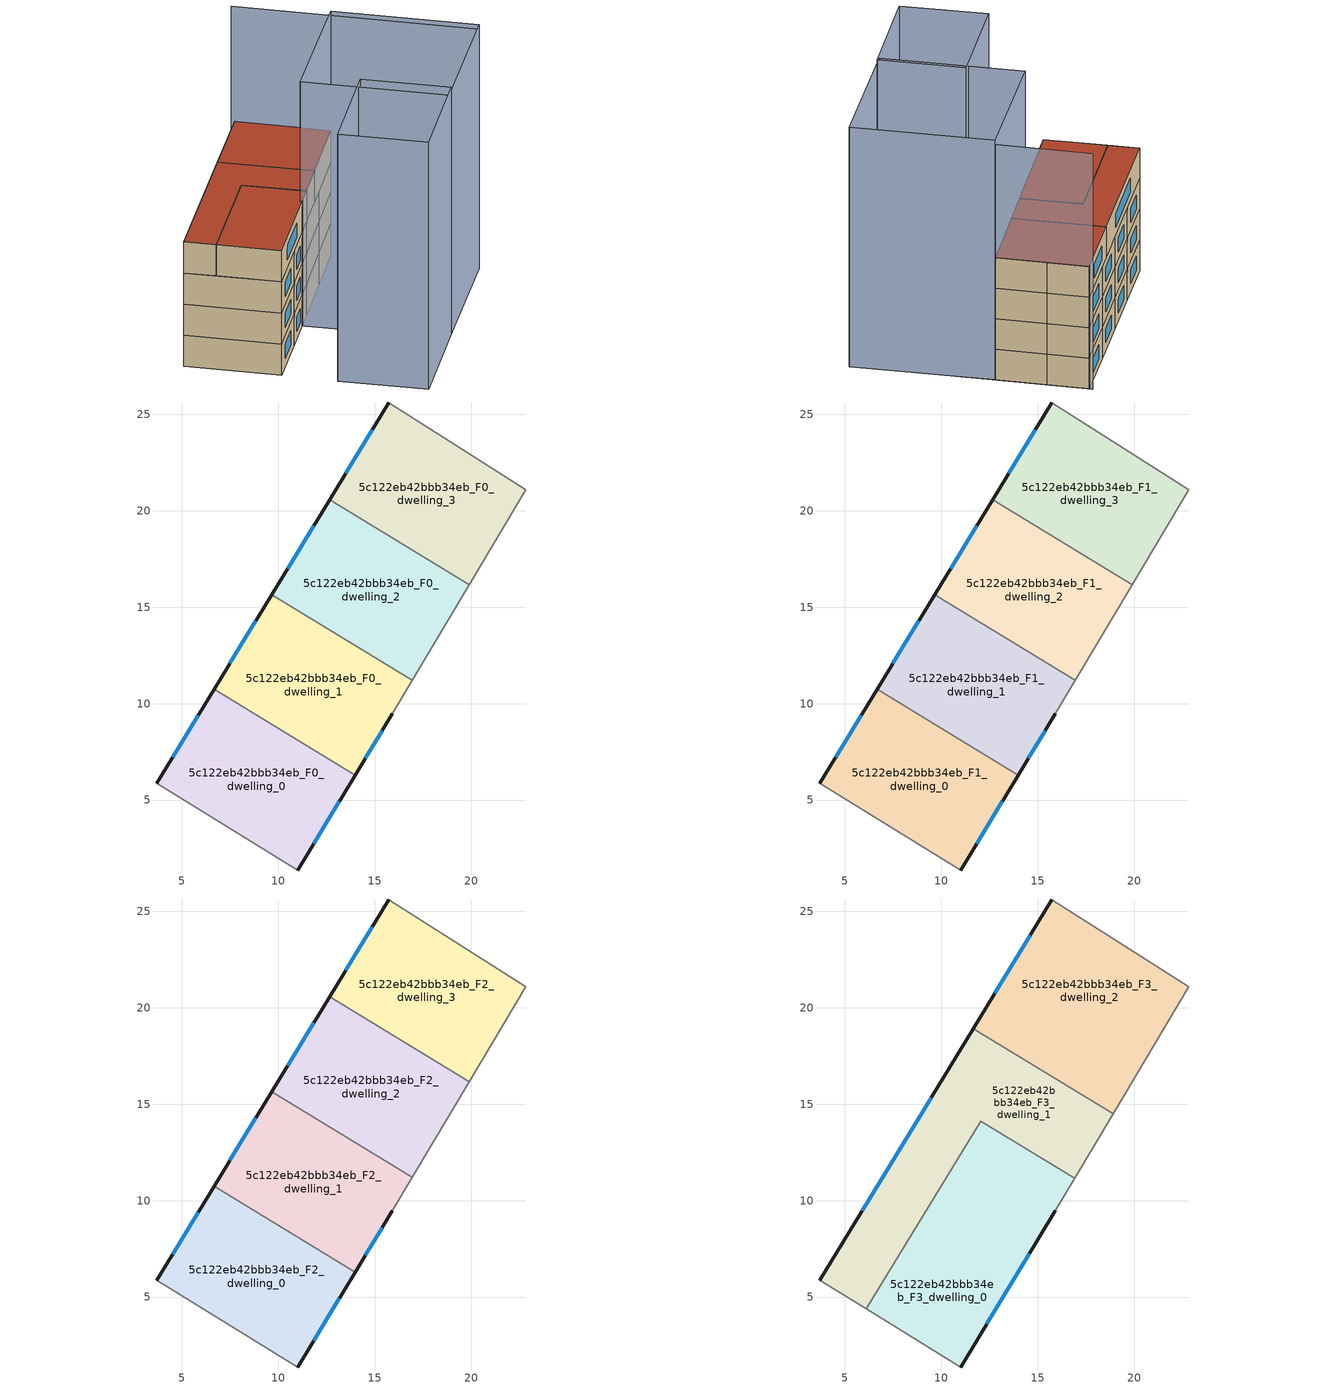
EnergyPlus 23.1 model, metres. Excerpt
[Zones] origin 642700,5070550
5c122eb42bbb34eb_F0_dwelling_0
 floor ground (EU_floor_Construction): 13.99,6.29 11.01,1.38 3.71,5.88 6.68,10.75 z0
 wall outside (EU_wall_Construction): 11.01,1.38 13.99,6.29 / 6.68,10.75 3.71,5.88 z0:3
 wall to 5c122eb42bbb34eb_F0_dwelling_1 (EU_wall_Construction): 13.99,6.29 6.68,10.75 z0:3
 wall adiabatic (EU_wall_Construction): 3.71,5.88 11.01,1.38 z0:3
 window (EU_Window_Construction): 11.83,2.73 13.17,4.94 / 5.86,9.41 4.52,7.22 z0.83:2.17
5c122eb42bbb34eb_F0_dwelling_1
 floor ground (EU_floor_Construction): 16.95,11.21 15.92,9.48 13.99,6.29 6.68,10.75 9.66,15.65 z0
 wall outside (EU_wall_Construction): 9.66,15.65 6.68,10.75 / 13.99,6.29 15.92,9.48 z0:3
 wall to 5c122eb42bbb34eb_F0_dwelling_2 (EU_wall_Construction): 16.95,11.21 9.66,15.65 z0:3
 wall adiabatic (EU_wall_Construction): 15.92,9.48 16.95,11.21 z0:3
 window (EU_Window_Construction): 8.84,14.3 7.5,12.1 / 14.52,7.17 15.39,8.6 z0.83:2.17
5c122eb42bbb34eb_F0_dwelling_2
 floor ground (EU_floor_Construction): 19.9,16.17 16.95,11.21 9.66,15.65 12.67,20.57 z0
 wall outside (EU_wall_Construction): 12.67,20.57 9.66,15.65 z0:3
 wall to 5c122eb42bbb34eb_F0_dwelling_3 (EU_wall_Construction): 19.9,16.17 12.67,20.57 z0:3
 wall adiabatic (EU_wall_Construction): 16.95,11.21 19.9,16.17 z0:3
 window (EU_Window_Construction): 11.84,19.22 10.49,17 z0.83:2.17
5c122eb42bbb34eb_F0_dwelling_3
 floor ground (EU_floor_Construction): 18.92,23.59 22.83,21.08 19.9,16.17 12.67,20.57 15.72,25.59 z0
 wall outside (EU_wall_Construction): 15.72,25.59 12.67,20.57 z0:3
 wall adiabatic (EU_wall_Construction): 19.9,16.17 22.83,21.08 18.92,23.59 15.72,25.59 z0:3
 window (EU_Window_Construction): 14.88,24.21 13.51,21.95 z0.83:2.17
5c122eb42bbb34eb_F1_dwelling_0
 floor to 5c122eb42bbb34eb_F0_dwelling_0 (EU_floor_Construction): 13.99,6.29 11.01,1.38 3.71,5.88 6.68,10.75 z3
 wall outside (EU_wall_Construction): 11.01,1.38 13.99,6.29 / 6.68,10.75 3.71,5.88 z3:6
 wall to 5c122eb42bbb34eb_F1_dwelling_1 (EU_wall_Construction): 13.99,6.29 6.68,10.75 z3:6
 wall adiabatic (EU_wall_Construction): 3.71,5.88 11.01,1.38 z3:6
 window (EU_Window_Construction): 11.83,2.73 13.17,4.94 / 5.86,9.41 4.52,7.22 z3.83:5.17
5c122eb42bbb34eb_F1_dwelling_1
 floor to 5c122eb42bbb34eb_F0_dwelling_1 (EU_floor_Construction): 16.95,11.21 15.92,9.48 13.99,6.29 6.68,10.75 9.66,15.65 z3
 wall outside (EU_wall_Construction): 9.66,15.65 6.68,10.75 / 13.99,6.29 15.92,9.48 z3:6
 wall to 5c122eb42bbb34eb_F1_dwelling_2 (EU_wall_Construction): 16.95,11.21 9.66,15.65 z3:6
 wall adiabatic (EU_wall_Construction): 15.92,9.48 16.95,11.21 z3:6
 window (EU_Window_Construction): 8.84,14.3 7.5,12.1 / 14.52,7.17 15.39,8.6 z3.83:5.17
5c122eb42bbb34eb_F1_dwelling_2
 floor to 5c122eb42bbb34eb_F0_dwelling_2 (EU_floor_Construction): 19.9,16.17 16.95,11.21 9.66,15.65 12.67,20.57 z3
 wall outside (EU_wall_Construction): 12.67,20.57 9.66,15.65 z3:6
 wall to 5c122eb42bbb34eb_F1_dwelling_3 (EU_wall_Construction): 19.9,16.17 12.67,20.57 z3:6
 wall adiabatic (EU_wall_Construction): 16.95,11.21 19.9,16.17 z3:6
 window (EU_Window_Construction): 11.84,19.22 10.49,17 z3.83:5.17
5c122eb42bbb34eb_F1_dwelling_3
 floor to 5c122eb42bbb34eb_F0_dwelling_3 (EU_floor_Construction): 18.92,23.59 22.83,21.08 19.9,16.17 12.67,20.57 15.72,25.59 z3
 wall outside (EU_wall_Construction): 15.72,25.59 12.67,20.57 z3:6
 wall adiabatic (EU_wall_Construction): 19.9,16.17 22.83,21.08 18.92,23.59 15.72,25.59 z3:6
 window (EU_Window_Construction): 14.88,24.21 13.51,21.95 z3.83:5.17
5c122eb42bbb34eb_F2_dwelling_0
 floor to 5c122eb42bbb34eb_F1_dwelling_0 (EU_floor_Construction): 13.99,6.29 11.01,1.38 3.71,5.88 6.68,10.75 z6
 wall outside (EU_wall_Construction): 11.01,1.38 13.99,6.29 / 6.68,10.75 3.71,5.88 z6:9
 wall to 5c122eb42bbb34eb_F2_dwelling_1 (EU_wall_Construction): 13.99,6.29 6.68,10.75 z6:9
 wall adiabatic (EU_wall_Construction): 3.71,5.88 11.01,1.38 z6:9
 window (EU_Window_Construction): 11.83,2.73 13.17,4.94 / 5.86,9.41 4.52,7.22 z6.83:8.17
5c122eb42bbb34eb_F2_dwelling_1
 floor to 5c122eb42bbb34eb_F1_dwelling_1 (EU_floor_Construction): 16.95,11.21 15.92,9.48 13.99,6.29 6.68,10.75 9.66,15.65 z6
 wall outside (EU_wall_Construction): 9.66,15.65 6.68,10.75 / 13.99,6.29 15.92,9.48 z6:9
 wall to 5c122eb42bbb34eb_F2_dwelling_2 (EU_wall_Construction): 16.95,11.21 9.66,15.65 z6:9
 wall adiabatic (EU_wall_Construction): 15.92,9.48 16.95,11.21 z6:9
 window (EU_Window_Construction): 8.84,14.3 7.5,12.1 / 14.52,7.17 15.39,8.6 z6.83:8.17
5c122eb42bbb34eb_F2_dwelling_2
 floor to 5c122eb42bbb34eb_F1_dwelling_2 (EU_floor_Construction): 19.9,16.17 16.95,11.21 9.66,15.65 12.67,20.57 z6
 wall outside (EU_wall_Construction): 12.67,20.57 9.66,15.65 z6:9
 wall to 5c122eb42bbb34eb_F2_dwelling_3 (EU_wall_Construction): 19.9,16.17 12.67,20.57 z6:9
 wall adiabatic (EU_wall_Construction): 16.95,11.21 19.9,16.17 z6:9
 window (EU_Window_Construction): 11.84,19.22 10.49,17 z6.83:8.17
5c122eb42bbb34eb_F2_dwelling_3
 floor to 5c122eb42bbb34eb_F1_dwelling_3 (EU_floor_Construction): 18.92,23.59 22.83,21.08 19.9,16.17 12.67,20.57 15.72,25.59 z6
 wall outside (EU_wall_Construction): 15.72,25.59 12.67,20.57 z6:9
 wall adiabatic (EU_wall_Construction): 19.9,16.17 22.83,21.08 18.92,23.59 15.72,25.59 z6:9
 window (EU_Window_Construction): 14.88,24.21 13.51,21.95 z6.83:8.17
5c122eb42bbb34eb_F3_dwelling_0
 floor to 5c122eb42bbb34eb_F2_dwelling_0 (EU_floor_Construction): 13.99,6.29 11.01,1.38 6.12,4.39 9.1,9.27 z9
 floor to 5c122eb42bbb34eb_F2_dwelling_1 (EU_floor_Construction): 16.92,11.17 15.92,9.48 13.99,6.29 9.1,9.27 12.06,14.13 z9
 wall outside (EU_wall_Construction): 11.01,1.38 15.92,9.48 z9:12
 wall adiabatic (EU_wall_Construction): 6.12,4.39 11.01,1.38 / 15.92,9.48 16.92,11.17 z9:12
 wall to 5c122eb42bbb34eb_F3_dwelling_1 (EU_wall_Construction): 16.92,11.17 12.06,14.13 6.12,4.39 z9:12
 window (EU_Window_Construction): 12.36,3.61 14.57,7.25 z9.83:11.17
 roof outside (EU_roof_Construction): 11.01,1.38 15.92,9.48 16.92,11.17 12.06,14.13 6.12,4.39 z12
5c122eb42bbb34eb_F3_dwelling_1
 floor to 5c122eb42bbb34eb_F2_dwelling_1 (EU_floor_Construction): 16.95,11.21 16.92,11.17 12.06,14.13 9.1,9.27 6.68,10.75 9.66,15.65 z9
 floor to 5c122eb42bbb34eb_F2_dwelling_0 (EU_floor_Construction): 9.1,9.27 6.12,4.39 3.71,5.88 6.68,10.75 z9
 floor to 5c122eb42bbb34eb_F2_dwelling_2 (EU_floor_Construction): 18.91,14.51 16.95,11.21 9.66,15.65 11.66,18.93 z9
 wall outside (EU_wall_Construction): 11.66,18.93 3.71,5.88 z9:12
 wall adiabatic (EU_wall_Construction): 3.71,5.88 6.12,4.39 / 16.92,11.17 18.91,14.51 z9:12
 wall to 5c122eb42bbb34eb_F3_dwelling_2 (EU_wall_Construction): 18.91,14.51 11.66,18.93 z9:12
 window (EU_Window_Construction): 9.47,15.34 5.9,9.47 z9.83:11.17
 roof outside (EU_roof_Construction): 16.92,11.17 18.91,14.51 11.66,18.93 3.71,5.88 6.12,4.39 12.06,14.13 z12
5c122eb42bbb34eb_F3_dwelling_2
 floor to 5c122eb42bbb34eb_F2_dwelling_2 (EU_floor_Construction): 19.9,16.17 18.91,14.51 11.66,18.93 12.67,20.57 z9
 floor to 5c122eb42bbb34eb_F2_dwelling_3 (EU_floor_Construction): 18.92,23.59 22.83,21.08 19.9,16.17 12.67,20.57 15.72,25.59 z9
 wall outside (EU_wall_Construction): 15.72,25.59 11.66,18.93 z9:12
 wall adiabatic (EU_wall_Construction): 18.91,14.51 22.83,21.08 18.92,23.59 15.72,25.59 z9:12
 window (EU_Window_Construction): 14.61,23.76 12.78,20.76 z9.83:11.17
 roof outside (EU_roof_Construction): 18.91,14.51 22.83,21.08 18.92,23.59 15.72,25.59 11.66,18.93 z12
shading: 27.32,3.57 21.92,-5.43 / 21.92,-5.43 15.11,-1.34 / 15.11,-1.34 20.51,7.66 / 20.51,7.66 27.32,3.57 z0:23.8; 33.9,14.29 26.83,2.77 / 26.83,2.77 15.76,9.57 / 15.76,9.57 22.83,21.09 / 22.83,21.09 33.9,14.29 z0:23.5; 33.83,14.18 15.47,25.7 z0:23.1
[Building]
EU S2 Campaign: North Axis=0; Terrain=City; Solar Distribution=FullExterior
[Site:Location]
Lyon-Bron: Latitude=45.75; Longitude=5; Time Zone=1; Elevation=198
[SizingPeriod:WeatherFileDays]
AnnualSizingPeriod: Begin Month=1; Begin Day of Month=1; End Month=12; End Day of Month=31; Day of Week for Start Day=Monday; Use Weather File Daylight Saving Period=No; Use Weather File Rain and Snow Indicators=No
[MATERIAL]
EU_InternalMass_Material: Roughness=MediumRough; Thickness=0.1; Conductivity=1; Density=1800; Specific Heat=900; Thermal Absorptance=0.9; Solar Absorptance=0.7; Visible Absorptance=0.7
[MATERIAL:NOMASS] Roughness=MediumRough; Thermal Absorptance=0.9; Solar Absorptance=0.7; Visible Absorptance=0.7
Name | Thermal Resistance
EU_wall_NoMass | 0.87146
EU_roof_NoMass | 0.842276
EU_floor_NoMass | 0.496999
[WINDOWMATERIAL:SIMPLEGLAZINGSYSTEM]
EU_Window_SimpleGlazing: UFactor=2.2525; Solar Heat Gain Coefficient=0.76; Visible Transmittance=0.76
[CONSTRUCTION]
EU_wall_Construction: EU_wall_NoMass
EU_roof_Construction: EU_roof_NoMass
EU_floor_Construction: EU_floor_NoMass
EU_Window_Construction: EU_Window_SimpleGlazing
EU_InternalMass_Construction: EU_InternalMass_Material
[ZONE] Type=1; Multiplier=1; Ceiling Height=autocalculate; Floor Area=autocalculate; Part of Total Floor Area=Yes
Name | Volume
5c122eb42bbb34eb_F0_dwelling_0; 5c122eb42bbb34eb_F1_dwelling_0; 5c122eb42bbb34eb_F2_dwelling_0; 5c122eb42bbb34eb_F0_dwelling_2; 5c122eb42bbb34eb_F1_dwelling_2; 5c122eb42bbb34eb_F2_dwelling_2 | 147.198
5c122eb42bbb34eb_F3_dwelling_0 | 196.255
5c122eb42bbb34eb_F0_dwelling_1; 5c122eb42bbb34eb_F1_dwelling_1; 5c122eb42bbb34eb_F2_dwelling_1 | 147.1875
5c122eb42bbb34eb_F3_dwelling_1 | 196.252
5c122eb42bbb34eb_F3_dwelling_2 | 196.253
5c122eb42bbb34eb_F0_dwelling_3; 5c122eb42bbb34eb_F1_dwelling_3; 5c122eb42bbb34eb_F2_dwelling_3 | 147.184
[INTERNALMASS] Construction=EU_InternalMass_Construction
Name | Zone or ZoneList | Surface Area
5c122eb42bbb34eb_F0_dwelling_0_EU_InternalMass | 5c122eb42bbb34eb_F0_dwelling_0 | 49.0665
5c122eb42bbb34eb_F0_dwelling_1_EU_InternalMass | 5c122eb42bbb34eb_F0_dwelling_1 | 49.0629
5c122eb42bbb34eb_F0_dwelling_2_EU_InternalMass | 5c122eb42bbb34eb_F0_dwelling_2 | 49.0661
5c122eb42bbb34eb_F0_dwelling_3_EU_InternalMass | 5c122eb42bbb34eb_F0_dwelling_3 | 49.061
5c122eb42bbb34eb_F1_dwelling_0_EU_InternalMass | 5c122eb42bbb34eb_F1_dwelling_0 | 49.0665
5c122eb42bbb34eb_F1_dwelling_1_EU_InternalMass | 5c122eb42bbb34eb_F1_dwelling_1 | 49.0629
5c122eb42bbb34eb_F1_dwelling_2_EU_InternalMass | 5c122eb42bbb34eb_F1_dwelling_2 | 49.0661
5c122eb42bbb34eb_F1_dwelling_3_EU_InternalMass | 5c122eb42bbb34eb_F1_dwelling_3 | 49.061
5c122eb42bbb34eb_F2_dwelling_0_EU_InternalMass | 5c122eb42bbb34eb_F2_dwelling_0 | 49.0665
5c122eb42bbb34eb_F2_dwelling_1_EU_InternalMass | 5c122eb42bbb34eb_F2_dwelling_1 | 49.0629
5c122eb42bbb34eb_F2_dwelling_2_EU_InternalMass | 5c122eb42bbb34eb_F2_dwelling_2 | 49.0661
5c122eb42bbb34eb_F2_dwelling_3_EU_InternalMass | 5c122eb42bbb34eb_F2_dwelling_3 | 49.061
5c122eb42bbb34eb_F3_dwelling_0_EU_InternalMass | 5c122eb42bbb34eb_F3_dwelling_0 | 65.4185
5c122eb42bbb34eb_F3_dwelling_1_EU_InternalMass | 5c122eb42bbb34eb_F3_dwelling_1 | 65.417
5c122eb42bbb34eb_F3_dwelling_2_EU_InternalMass | 5c122eb42bbb34eb_F3_dwelling_2 | 65.4193
[OTHEREQUIPMENT] Fuel Type=Electricity; Design Level Calculation Method=Watts/Area; Power per Zone Floor Area=1; Fraction Latent=0; Fraction Radiant=0; Fraction Lost=0; Carbon Dioxide Generation Rate=0; EndUse Subcategory=EU_Step8_InternalGains
Name | Zone or ZoneList or Space or SpaceList | Schedule
EU_Step8_InternalGain_5c122eb42bbb34eb_F0_dwelling_0_f000 | 5c122eb42bbb34eb_F0_dwelling_0 | EU_Step8_GainSchedule_5c122eb42bbb34eb_F0_dwelling_0_f000
EU_Step8_InternalGain_5c122eb42bbb34eb_F0_dwelling_1_f000 | 5c122eb42bbb34eb_F0_dwelling_1 | EU_Step8_GainSchedule_5c122eb42bbb34eb_F0_dwelling_1_f000
EU_Step8_InternalGain_5c122eb42bbb34eb_F0_dwelling_2_f000 | 5c122eb42bbb34eb_F0_dwelling_2 | EU_Step8_GainSchedule_5c122eb42bbb34eb_F0_dwelling_2_f000
EU_Step8_InternalGain_5c122eb42bbb34eb_F0_dwelling_3_f000 | 5c122eb42bbb34eb_F0_dwelling_3 | EU_Step8_GainSchedule_5c122eb42bbb34eb_F0_dwelling_3_f000
EU_Step8_InternalGain_5c122eb42bbb34eb_F1_dwelling_0_f000 | 5c122eb42bbb34eb_F1_dwelling_0 | EU_Step8_GainSchedule_5c122eb42bbb34eb_F1_dwelling_0_f000
EU_Step8_InternalGain_5c122eb42bbb34eb_F1_dwelling_1_f000 | 5c122eb42bbb34eb_F1_dwelling_1 | EU_Step8_GainSchedule_5c122eb42bbb34eb_F1_dwelling_1_f000
EU_Step8_InternalGain_5c122eb42bbb34eb_F1_dwelling_2_f000 | 5c122eb42bbb34eb_F1_dwelling_2 | EU_Step8_GainSchedule_5c122eb42bbb34eb_F1_dwelling_2_f000
EU_Step8_InternalGain_5c122eb42bbb34eb_F1_dwelling_3_f000 | 5c122eb42bbb34eb_F1_dwelling_3 | EU_Step8_GainSchedule_5c122eb42bbb34eb_F1_dwelling_3_f000
EU_Step8_InternalGain_5c122eb42bbb34eb_F2_dwelling_0_f000 | 5c122eb42bbb34eb_F2_dwelling_0 | EU_Step8_GainSchedule_5c122eb42bbb34eb_F2_dwelling_0_f000
EU_Step8_InternalGain_5c122eb42bbb34eb_F2_dwelling_1_f000 | 5c122eb42bbb34eb_F2_dwelling_1 | EU_Step8_GainSchedule_5c122eb42bbb34eb_F2_dwelling_1_f000
EU_Step8_InternalGain_5c122eb42bbb34eb_F2_dwelling_2_f000 | 5c122eb42bbb34eb_F2_dwelling_2 | EU_Step8_GainSchedule_5c122eb42bbb34eb_F2_dwelling_2_f000
EU_Step8_InternalGain_5c122eb42bbb34eb_F2_dwelling_3_f000 | 5c122eb42bbb34eb_F2_dwelling_3 | EU_Step8_GainSchedule_5c122eb42bbb34eb_F2_dwelling_3_f000
EU_Step8_InternalGain_5c122eb42bbb34eb_F3_dwelling_0_f000 | 5c122eb42bbb34eb_F3_dwelling_0 | EU_Step8_GainSchedule_5c122eb42bbb34eb_F3_dwelling_0_f000
EU_Step8_InternalGain_5c122eb42bbb34eb_F3_dwelling_1_f000 | 5c122eb42bbb34eb_F3_dwelling_1 | EU_Step8_GainSchedule_5c122eb42bbb34eb_F3_dwelling_1_f000
EU_Step8_InternalGain_5c122eb42bbb34eb_F3_dwelling_2_f000 | 5c122eb42bbb34eb_F3_dwelling_2 | EU_Step8_GainSchedule_5c122eb42bbb34eb_F3_dwelling_2_f000
[ZONEVENTILATION:DESIGNFLOWRATE] Schedule=EU_AlwaysOn; Design Flow Rate Calculation Method=AirChanges/Hour; Air Changes per Hour=0.425; Ventilation Type=Natural; Fan Pressure Rise=0; Fan Total Efficiency=1; Constant Term Coefficient=1; Temperature Term Coefficient=0; Velocity Term Coefficient=0; Velocity Squared Term Coefficient=0; Minimum Indoor Temperature=-100; Maximum Indoor Temperature=100; Delta Temperature=-100; Minimum Outdoor Temperature=-100; Maximum Outdoor Temperature=100; Maximum Wind Speed=40
Name | Zone or ZoneList or Space or SpaceList
EU_ConstantAir_5c122eb42bbb34eb_F0_dwelling_0 | 5c122eb42bbb34eb_F0_dwelling_0
EU_ConstantAir_5c122eb42bbb34eb_F0_dwelling_1 | 5c122eb42bbb34eb_F0_dwelling_1
EU_ConstantAir_5c122eb42bbb34eb_F0_dwelling_2 | 5c122eb42bbb34eb_F0_dwelling_2
EU_ConstantAir_5c122eb42bbb34eb_F0_dwelling_3 | 5c122eb42bbb34eb_F0_dwelling_3
EU_ConstantAir_5c122eb42bbb34eb_F1_dwelling_0 | 5c122eb42bbb34eb_F1_dwelling_0
EU_ConstantAir_5c122eb42bbb34eb_F1_dwelling_1 | 5c122eb42bbb34eb_F1_dwelling_1
EU_ConstantAir_5c122eb42bbb34eb_F1_dwelling_2 | 5c122eb42bbb34eb_F1_dwelling_2
EU_ConstantAir_5c122eb42bbb34eb_F1_dwelling_3 | 5c122eb42bbb34eb_F1_dwelling_3
EU_ConstantAir_5c122eb42bbb34eb_F2_dwelling_0 | 5c122eb42bbb34eb_F2_dwelling_0
EU_ConstantAir_5c122eb42bbb34eb_F2_dwelling_1 | 5c122eb42bbb34eb_F2_dwelling_1
EU_ConstantAir_5c122eb42bbb34eb_F2_dwelling_2 | 5c122eb42bbb34eb_F2_dwelling_2
EU_ConstantAir_5c122eb42bbb34eb_F2_dwelling_3 | 5c122eb42bbb34eb_F2_dwelling_3
EU_ConstantAir_5c122eb42bbb34eb_F3_dwelling_0 | 5c122eb42bbb34eb_F3_dwelling_0
EU_ConstantAir_5c122eb42bbb34eb_F3_dwelling_1 | 5c122eb42bbb34eb_F3_dwelling_1
EU_ConstantAir_5c122eb42bbb34eb_F3_dwelling_2 | 5c122eb42bbb34eb_F3_dwelling_2
[HVACTEMPLATE:THERMOSTAT] Constant Heating Setpoint=20; Constant Cooling Setpoint=50
EU_HeatOnly_5c122eb42bbb34eb_F0_dwelling_0; EU_HeatOnly_5c122eb42bbb34eb_F0_dwelling_1; EU_HeatOnly_5c122eb42bbb34eb_F0_dwelling_2; EU_HeatOnly_5c122eb42bbb34eb_F0_dwelling_3; EU_HeatOnly_5c122eb42bbb34eb_F1_dwelling_0; EU_HeatOnly_5c122eb42bbb34eb_F1_dwelling_1; EU_HeatOnly_5c122eb42bbb34eb_F1_dwelling_2; EU_HeatOnly_5c122eb42bbb34eb_F1_dwelling_3; EU_HeatOnly_5c122eb42bbb34eb_F2_dwelling_0; EU_HeatOnly_5c122eb42bbb34eb_F2_dwelling_1; EU_HeatOnly_5c122eb42bbb34eb_F2_dwelling_2; EU_HeatOnly_5c122eb42bbb34eb_F2_dwelling_3; EU_HeatOnly_5c122eb42bbb34eb_F3_dwelling_0; EU_HeatOnly_5c122eb42bbb34eb_F3_dwelling_1; EU_HeatOnly_5c122eb42bbb34eb_F3_dwelling_2
[HVACTEMPLATE:ZONE:IDEALLOADSAIRSYSTEM] System Availability Schedule=EU_AlwaysOn; Maximum Heating Supply Air Temperature=50; Minimum Cooling Supply Air Temperature=13; Maximum Heating Supply Air Humidity Ratio=0.0156; Minimum Cooling Supply Air Humidity Ratio=0.0077; Heating Limit=NoLimit; Cooling Limit=NoLimit; Heating Availability Schedule=EU_AlwaysOn; Cooling Availability Schedule=EU_CoolingOff; Dehumidification Control Type=ConstantSensibleHeatRatio; Cooling Sensible Heat Ratio=0.7; Dehumidification Setpoint=60; Humidification Control Type=None; Humidification Setpoint=30; Outdoor Air Method=None; Outdoor Air Flow Rate per Person=0.00944; Outdoor Air Flow Rate per Zone Floor Area=0; Outdoor Air Flow Rate per Zone=0; Demand Controlled Ventilation Type=None; Outdoor Air Economizer Type=NoEconomizer; Heat Recovery Type=None; Sensible Heat Recovery Effectiveness=0.7; Latent Heat Recovery Effectiveness=0.65
Name | Template Thermostat
5c122eb42bbb34eb_F0_dwelling_0 | EU_HeatOnly_5c122eb42bbb34eb_F0_dwelling_0
5c122eb42bbb34eb_F0_dwelling_1 | EU_HeatOnly_5c122eb42bbb34eb_F0_dwelling_1
5c122eb42bbb34eb_F0_dwelling_2 | EU_HeatOnly_5c122eb42bbb34eb_F0_dwelling_2
5c122eb42bbb34eb_F0_dwelling_3 | EU_HeatOnly_5c122eb42bbb34eb_F0_dwelling_3
5c122eb42bbb34eb_F1_dwelling_0 | EU_HeatOnly_5c122eb42bbb34eb_F1_dwelling_0
5c122eb42bbb34eb_F1_dwelling_1 | EU_HeatOnly_5c122eb42bbb34eb_F1_dwelling_1
5c122eb42bbb34eb_F1_dwelling_2 | EU_HeatOnly_5c122eb42bbb34eb_F1_dwelling_2
5c122eb42bbb34eb_F1_dwelling_3 | EU_HeatOnly_5c122eb42bbb34eb_F1_dwelling_3
5c122eb42bbb34eb_F2_dwelling_0 | EU_HeatOnly_5c122eb42bbb34eb_F2_dwelling_0
5c122eb42bbb34eb_F2_dwelling_1 | EU_HeatOnly_5c122eb42bbb34eb_F2_dwelling_1
5c122eb42bbb34eb_F2_dwelling_2 | EU_HeatOnly_5c122eb42bbb34eb_F2_dwelling_2
5c122eb42bbb34eb_F2_dwelling_3 | EU_HeatOnly_5c122eb42bbb34eb_F2_dwelling_3
5c122eb42bbb34eb_F3_dwelling_0 | EU_HeatOnly_5c122eb42bbb34eb_F3_dwelling_0
5c122eb42bbb34eb_F3_dwelling_1 | EU_HeatOnly_5c122eb42bbb34eb_F3_dwelling_1
5c122eb42bbb34eb_F3_dwelling_2 | EU_HeatOnly_5c122eb42bbb34eb_F3_dwelling_2
[SIZING:ZONE] Zone Cooling Design Supply Air Temperature Input Method=SupplyAirTemperature; Zone Cooling Design Supply Air Temperature=13; Zone Heating Design Supply Air Temperature Input Method=SupplyAirTemperature; Zone Heating Design Supply Air Temperature=50; Zone Cooling Design Supply Air Humidity Ratio=0.008; Zone Heating Design Supply Air Humidity Ratio=0.008; Cooling Design Air Flow Method=DesignDay; Cooling Design Air Flow Rate=0; Cooling Minimum Air Flow per Zone Floor Area=0.000762; Cooling Minimum Air Flow=0; Cooling Minimum Air Flow Fraction=0.2; Heating Design Air Flow Method=DesignDay; Heating Design Air Flow Rate=0; Heating Maximum Air Flow per Zone Floor Area=0.002032; Heating Maximum Air Flow=0.141576; Heating Maximum Air Flow Fraction=0.3; Account for Dedicated Outdoor Air System=No; Dedicated Outdoor Air System Control Strategy=NeutralSupplyAir; Dedicated Outdoor Air Low Setpoint Temperature for Design=autosize; Dedicated Outdoor Air High Setpoint Temperature for Design=autosize; Zone Load Sizing Method=Sensible Load Only No Latent Load; Zone Latent Cooling Design Supply Air Humidity Ratio Input Method=HumidityRatioDifference; Zone Cooling Design Supply Air Humidity Ratio Difference=0.005; Zone Latent Heating Design Supply Air Humidity Ratio Input Method=HumidityRatioDifference; Zone Humidification Design Supply Air Humidity Ratio Difference=0.005
5c122eb42bbb34eb_F0_dwelling_0; 5c122eb42bbb34eb_F0_dwelling_1; 5c122eb42bbb34eb_F0_dwelling_2; 5c122eb42bbb34eb_F0_dwelling_3; 5c122eb42bbb34eb_F1_dwelling_0; 5c122eb42bbb34eb_F1_dwelling_1; 5c122eb42bbb34eb_F1_dwelling_2; 5c122eb42bbb34eb_F1_dwelling_3; 5c122eb42bbb34eb_F2_dwelling_0; 5c122eb42bbb34eb_F2_dwelling_1; 5c122eb42bbb34eb_F2_dwelling_2; 5c122eb42bbb34eb_F2_dwelling_3; 5c122eb42bbb34eb_F3_dwelling_0; 5c122eb42bbb34eb_F3_dwelling_1; 5c122eb42bbb34eb_F3_dwelling_2
[SCHEDULE:CONSTANT]
Name | Hourly Value
EU_AlwaysOn | 1
EU_CoolingOff | 0
[SCHEDULE:FILE] Column Number=1; Rows to Skip at Top=0; Number of Hours of Data=8760; Column Separator=Comma; Interpolate to Timestep=No; Minutes per Item=60; Adjust Schedule for Daylight Savings=Yes
Name | File
EU_Step8_GainSchedule_5c122eb42bbb34eb_F0_dwelling_0_f000 | ../../schedules/5c122eb42bbb34eb/5c122eb42bbb34eb_F0_dwelling_0_f000_gain.csv
EU_Step8_GainSchedule_5c122eb42bbb34eb_F0_dwelling_1_f000 | ../../schedules/5c122eb42bbb34eb/5c122eb42bbb34eb_F0_dwelling_1_f000_gain.csv
EU_Step8_GainSchedule_5c122eb42bbb34eb_F0_dwelling_2_f000 | ../../schedules/5c122eb42bbb34eb/5c122eb42bbb34eb_F0_dwelling_2_f000_gain.csv
EU_Step8_GainSchedule_5c122eb42bbb34eb_F0_dwelling_3_f000 | ../../schedules/5c122eb42bbb34eb/5c122eb42bbb34eb_F0_dwelling_3_f000_gain.csv
EU_Step8_GainSchedule_5c122eb42bbb34eb_F1_dwelling_0_f000 | ../../schedules/5c122eb42bbb34eb/5c122eb42bbb34eb_F1_dwelling_0_f000_gain.csv
EU_Step8_GainSchedule_5c122eb42bbb34eb_F1_dwelling_1_f000 | ../../schedules/5c122eb42bbb34eb/5c122eb42bbb34eb_F1_dwelling_1_f000_gain.csv
EU_Step8_GainSchedule_5c122eb42bbb34eb_F1_dwelling_2_f000 | ../../schedules/5c122eb42bbb34eb/5c122eb42bbb34eb_F1_dwelling_2_f000_gain.csv
EU_Step8_GainSchedule_5c122eb42bbb34eb_F1_dwelling_3_f000 | ../../schedules/5c122eb42bbb34eb/5c122eb42bbb34eb_F1_dwelling_3_f000_gain.csv
EU_Step8_GainSchedule_5c122eb42bbb34eb_F2_dwelling_0_f000 | ../../schedules/5c122eb42bbb34eb/5c122eb42bbb34eb_F2_dwelling_0_f000_gain.csv
EU_Step8_GainSchedule_5c122eb42bbb34eb_F2_dwelling_1_f000 | ../../schedules/5c122eb42bbb34eb/5c122eb42bbb34eb_F2_dwelling_1_f000_gain.csv
EU_Step8_GainSchedule_5c122eb42bbb34eb_F2_dwelling_2_f000 | ../../schedules/5c122eb42bbb34eb/5c122eb42bbb34eb_F2_dwelling_2_f000_gain.csv
EU_Step8_GainSchedule_5c122eb42bbb34eb_F2_dwelling_3_f000 | ../../schedules/5c122eb42bbb34eb/5c122eb42bbb34eb_F2_dwelling_3_f000_gain.csv
EU_Step8_GainSchedule_5c122eb42bbb34eb_F3_dwelling_0_f000 | ../../schedules/5c122eb42bbb34eb/5c122eb42bbb34eb_F3_dwelling_0_f000_gain.csv
EU_Step8_GainSchedule_5c122eb42bbb34eb_F3_dwelling_1_f000 | ../../schedules/5c122eb42bbb34eb/5c122eb42bbb34eb_F3_dwelling_1_f000_gain.csv
EU_Step8_GainSchedule_5c122eb42bbb34eb_F3_dwelling_2_f000 | ../../schedules/5c122eb42bbb34eb/5c122eb42bbb34eb_F3_dwelling_2_f000_gain.csv
